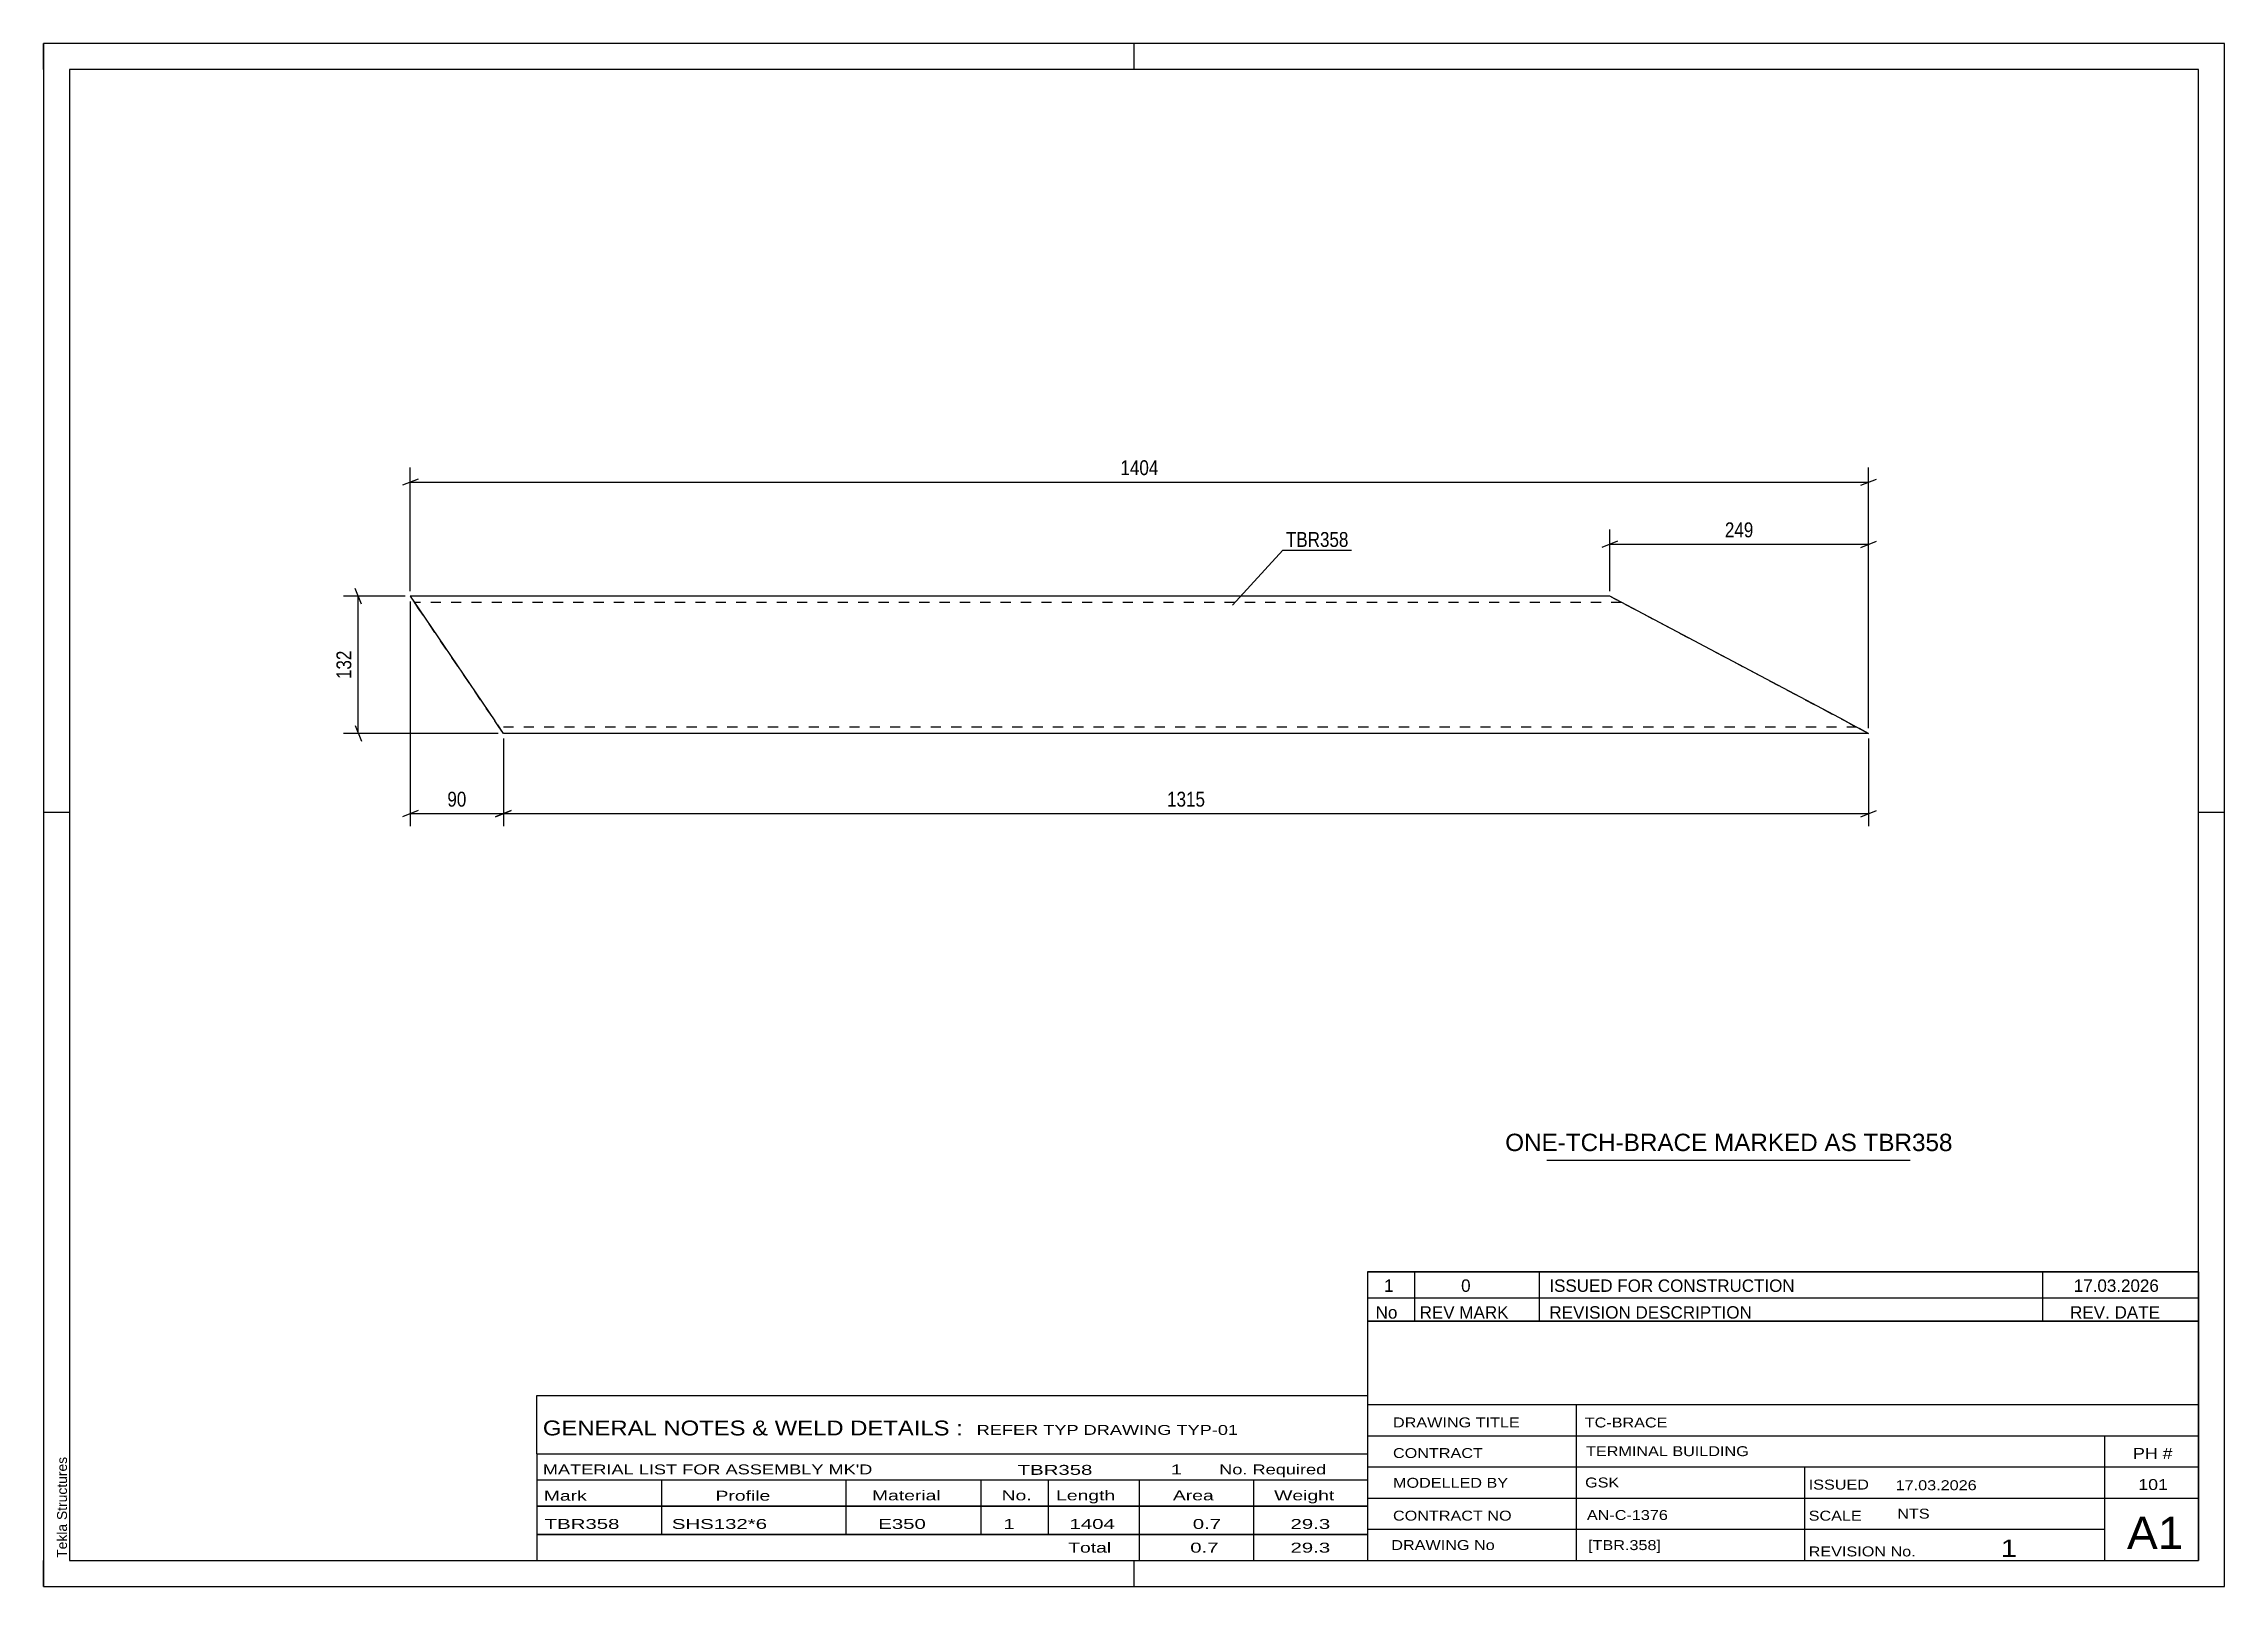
# Paper-space layout 'Layout1' of a CAD drawing. Header units: millimetres. Extents: x 0 to 420, y 0 to 297.
# The model-space entities are those that its viewports show. They can reach past a viewport. Long polylines and large blocks are cut down to what shows.
import ezdxf

# ---------------------------------------------------------------- set-up
doc = ezdxf.new("R2010")
doc.units = ezdxf.units.MM
doc.linetypes.add('DXK_LINE_DOT2', pattern=[3.9198, 1.9599, -1.9599])
doc.layers.add('Viewport layer', color=7, linetype='Continuous', plot=False)
doc.styles.add('Arial', font='ARIAL.TTF', dxfattribs={"height": 0.2})
doc.styles.add('Arial Narrow', font='ARIALN.TTF', dxfattribs={"height": 0.2})

# ---------------------------------------------------------------- blocks, each defined once
blk = doc.blocks.new('Unknown-580741073-1161')
at = {"color": 5, "linetype": 'Continuous'}
for p, q in [((420, 297), (0, 297)), ((0, 297), (0, 0)), ((0, 292), (0, 297)), ((210, 292), (210, 297)), ((420, 0), (420, 297)), ((415, 292), (5, 292)), ((5, 292), (5, 5)), ((415, 5), (415, 292)), ((5, 149), (0, 149)), ((420, 149), (415, 149)), ((0, 0), (0, 5)), ((5, 5), (415, 5)), ((210, 0), (210, 5)), ((0, 0), (420, 0))]:
    blk.add_line(p, q, dxfattribs=at)
at = {"color": 174, "linetype": 'Continuous', "style": 'Arial'}
blk.add_text('Tekla Structures', height=1.9102, rotation=90, dxfattribs=at).set_placement((4.5, 5.5))
blk = doc.blocks.new('Part-580741073-1270 - 1252')
at = {"color": 2, "linetype": 'Continuous'}
for p, q in [((70.61, 190.61), (70.61, 190.61)), ((301.61, 190.61), (70.61, 190.61)), ((70.61, 190.61), (72.25, 188.21)), ((301.61, 190.61), (301.61, 190.61)), ((346.95, 166.61), (301.61, 190.61)), ((72.25, 188.21), (86.93, 166.61)), ((87.56, 165.69), (86.93, 166.61)), ((88.57, 164.21), (87.56, 165.69)), ((88.57, 164.21), (88.56, 164.21)), ((351.48, 164.21), (88.57, 164.21)), ((346.95, 166.61), (351.48, 164.21)), ((351.48, 164.21), (351.48, 164.21))]:
    blk.add_line(p, q, dxfattribs=at)
at = {"color": 7, "linetype": 'DXK_LINE_DOT2'}
for p, q in [((70.61, 190.61), (70.61, 190.61)), ((72.25, 188.21), (70.61, 190.61)), ((303.87, 189.41), (71.43, 189.41)), ((88.56, 164.21), (71.43, 189.41)), ((71.49, 189.32), (71.43, 189.41)), ((71.62, 189.13), (71.49, 189.32)), ((71.67, 189.06), (71.62, 189.13)), ((351.48, 164.21), (301.61, 190.61)), ((303.87, 189.41), (303.87, 189.41)), ((87.75, 165.41), (87.69, 165.5)), ((349.22, 165.41), (87.75, 165.41)), ((88.57, 164.21), (88.56, 164.21)), ((347.82, 166.15), (348.55, 165.76)), ((348.55, 165.76), (348.68, 165.69)), ((348.68, 165.69), (349.04, 165.5)), ((349.04, 165.5), (349.22, 165.41)), ((349.21, 165.41), (349.22, 165.41))]:
    blk.add_line(p, q, dxfattribs=at)
blk = doc.blocks.new('StraightDimension-580741073-1408 - 1252')
at = {"color": 7, "linetype": 'Continuous'}
for p, q in [((301.61, 191.61), (301.61, 203.46)), ((351.48, 165.21), (351.48, 203.46)), ((303.11, 201.21), (300.11, 200.01)), ((301.61, 200.61), (351.48, 200.61)), ((349.98, 200.01), (352.98, 201.21))]:
    blk.add_line(p, q, dxfattribs=at)
at = {"color": 0}
blk.add_wipeout([(329.89, 201.36), (329.89, 205.56), (323.2, 205.56), (323.2, 201.36)], dxfattribs=at)
at = {"color": 3, "style": 'Arial Narrow'}
blk.add_text('249', height=2.863, dxfattribs=at).set_placement((323.8, 201.96))
blk = doc.blocks.new('StraightDimension-580741073-1359 - 1252')
at = {"color": 7, "linetype": 'Continuous'}
for p, q in [((70.61, 191.61), (70.61, 215.43)), ((351.48, 165.21), (351.48, 215.43)), ((72.11, 213.18), (69.11, 211.98)), ((70.61, 212.58), (351.48, 212.58)), ((349.98, 211.98), (352.98, 213.18))]:
    blk.add_line(p, q, dxfattribs=at)
at = {"color": 0}
blk.add_wipeout([(215.3, 213.33), (215.3, 217.53), (206.79, 217.53), (206.79, 213.33)], dxfattribs=at)
at = {"color": 3, "style": 'Arial Narrow'}
blk.add_text('1404', height=2.863, dxfattribs=at).set_placement((207.39, 213.93))
blk = doc.blocks.new('StraightDimension-580741073-1593 - 1252')
at = {"color": 7, "linetype": 'Continuous'}
for p, q in [((88.56, 163.21), (88.56, 146.36)), ((351.48, 163.21), (351.48, 146.36)), ((90.06, 149.36), (87.06, 148.16)), ((88.56, 148.76), (351.48, 148.76)), ((349.98, 148.16), (352.98, 149.36))]:
    blk.add_line(p, q, dxfattribs=at)
at = {"color": 0}
blk.add_wipeout([(224.28, 149.51), (224.28, 153.71), (215.77, 153.71), (215.77, 149.51)], dxfattribs=at)
at = {"color": 3, "style": 'Arial Narrow'}
blk.add_text('1315', height=2.863, dxfattribs=at).set_placement((216.37, 150.11))
blk = doc.blocks.new('StraightDimension-580741073-1594 - 1252')
at = {"color": 7, "linetype": 'Continuous'}
for p, q in [((70.61, 189.61), (70.61, 146.36)), ((88.56, 163.21), (88.56, 146.36)), ((72.11, 149.36), (69.11, 148.16)), ((70.61, 148.76), (88.56, 148.76)), ((87.06, 148.16), (90.06, 149.36))]:
    blk.add_line(p, q, dxfattribs=at)
at = {"color": 0}
blk.add_wipeout([(82.02, 149.51), (82.02, 153.71), (77.16, 153.71), (77.16, 149.51)], dxfattribs=at)
at = {"color": 3, "style": 'Arial Narrow'}
blk.add_text('90', height=2.863, dxfattribs=at).set_placement((77.76, 150.11))
blk = doc.blocks.new('StraightDimension-580741073-1622 - 1252')
at = {"color": 7, "linetype": 'Continuous'}
for p, q in [((69.61, 190.61), (57.76, 190.61)), ((61.21, 189.11), (60.01, 192.11)), ((60.61, 164.21), (60.61, 190.61)), ((87.56, 164.21), (57.76, 164.21)), ((60.01, 165.71), (61.21, 162.71))]:
    blk.add_line(p, q, dxfattribs=at)
at = {"color": 0}
blk.add_wipeout([(59.86, 180.76), (55.66, 180.76), (55.66, 174.07), (59.86, 174.07)], dxfattribs=at)
at = {"color": 3, "style": 'Arial Narrow'}
blk.add_text('132', height=2.863, rotation=90.0002, dxfattribs=at).set_placement((59.26, 174.67))
blk = doc.blocks.new('Unknown-580741073-1674')
at = {"color": 7, "linetype": 'Continuous'}
for p, q in [((255, 51.05), (255, 5)), ((255, 51.05), (415, 51.05)), ((415, 51), (415, 5)), ((255, 35), (415, 35)), ((295.14, 35), (295.14, 5)), ((255, 29), (415, 29)), ((397, 5.05), (397, 29.05)), ((255, 23), (415, 23)), ((339.14, 23), (339.14, 5)), ((255, 17), (415, 17)), ((255, 11), (397, 11)), ((255, 5), (415, 5))]:
    blk.add_line(p, q, dxfattribs=at)
at = {"color": 7, "style": 'Arial Narrow'}
for s, height, width, p in [('DRAWING TITLE', 1.9089, 1.425378, (259.88, 30.61)), ('TC-BRACE', 1.909, 1.425378, (296.81, 30.59)), ('CONTRACT', 1.909, 1.425378, (259.88, 24.71)), ('TERMINAL BUILDING', 1.9089, 1.425378, (297.06, 25.07)), ('MODELLED BY', 1.9089, 1.425378, (259.88, 18.98)), ('GSK', 1.909, 1.425378, (296.88, 19.04)), ('ISSUED', 1.909, 1.425378, (339.94, 18.64)), ('17.03.2026', 1.909, 1.425378, (356.69, 18.52)), ('CONTRACT NO', 1.9089, 1.425378, (259.88, 12.66)), ('AN-C-1376', 1.909, 1.425378, (297.23, 12.78)), ('SCALE', 1.909, 1.425378, (339.94, 12.65)), ('A1', 6.204, 1.25, (401.24, 7.2)), ('DRAWING No', 1.909, 1.425378, (259.56, 7)), ('[TBR.358]', 1.909, 1.425378, (297.46, 6.99)), ('1', 3.34, 1.5, (376.91, 5.68)), ('REVISION No.', 1.9089, 1.425378, (339.94, 5.77))]:
    blk.add_text(s, height=height, dxfattribs=dict(at, width=width)).set_placement(p)
at = {"color": 7, "linetype": 'Continuous', "style": 'Arial Narrow'}
for s, height, width, p in [('PH #', 2.1, 1.42538, (402.4, 24.55)), ('101', 2.1, 1.42538, (403.41, 18.55)), ('NTS', 1.909, 1.425378, (357, 13.05))]:
    blk.add_text(s, height=height, dxfattribs=dict(at, width=width)).set_placement(p)
blk = doc.blocks.new('Unknown-580741073-1675')
at = {"color": 7, "linetype": 'Continuous'}
for p, q in [((255, 60.55), (415, 60.55)), ((415, 60.55), (255, 60.55)), ((255, 60.55), (255, 55.55)), ((264, 60.55), (264, 55.55)), ((288, 60.55), (288, 55.55)), ((385, 60.55), (385, 55.55)), ((415, 60.55), (415, 55.55)), ((255, 55.55), (415, 55.55)), ((255, 55.55), (255, 51.05)), ((255, 55.55), (415, 55.55)), ((264, 55.55), (264, 51.05)), ((288, 55.55), (288, 51.05)), ((385, 55.55), (385, 51.05)), ((415, 55.55), (415, 51.05)), ((415, 51.05), (255, 51.05))]:
    blk.add_line(p, q, dxfattribs=at)
at = {"color": 7, "linetype": 'Continuous', "style": 'Arial Narrow'}
for s, height, width, p in [('1', 2.39, 1.196471, (258.16, 56.7)), ('0', 2.39, 1.196471, (273, 56.7)), ('ISSUED FOR CONSTRUCTION', 2.3861, 1.196471, (290, 56.7)), ('17.03.2026', 2.386, 1.196471, (391, 56.7)), ('No', 2.386, 1.2, (256.54, 51.55)), ('REV MARK', 2.386, 1.2, (265, 51.55)), ('REVISION DESCRIPTION', 2.3861, 1.2, (290, 51.55)), ('REV. DATE', 2.386, 1.2, (390.28, 51.55))]:
    blk.add_text(s, height=height, dxfattribs=dict(at, width=width)).set_placement(p)
blk = doc.blocks.new('Unknown-580741073-1676')
at = {"color": 7, "linetype": 'Continuous'}
for p, q in [((95, 36.75), (255, 36.75)), ((95, 25.5), (95, 36.75)), ((255, 36.75), (255, 25.5)), ((95, 25.5), (255, 25.5)), ((95, 25.5), (95, 20.5)), ((255, 25.5), (255, 20.5)), ((95, 20.5), (255, 20.5)), ((95, 20.5), (95, 15.5)), ((119, 20.5), (119, 15.5)), ((154.5, 20.5), (154.5, 15.5)), ((180.5, 20.5), (180.5, 15.5)), ((193.5, 20.5), (193.5, 15.5)), ((211, 20.5), (211, 15.5)), ((233, 20.5), (233, 15.5)), ((255, 20.5), (255, 15.5)), ((95, 15.5), (255, 15.5)), ((95, 15.45), (95, 10.05)), ((95, 15.45), (255, 15.45)), ((119, 15.5), (119, 10)), ((154.5, 15.5), (154.5, 10)), ((180.5, 15.5), (180.5, 10)), ((193.5, 15.5), (193.5, 10)), ((211, 15.5), (211, 10)), ((233, 15.5), (233, 10)), ((255, 15.45), (255, 10.05)), ((95, 10.05), (255, 10.05)), ((95, 10), (255, 10)), ((95, 10), (95, 5)), ((211, 10), (211, 5)), ((233, 10), (233, 5)), ((255, 10), (255, 5)), ((95, 5), (255, 5))]:
    blk.add_line(p, q, dxfattribs=at)
at = {"color": 7, "style": 'Arial Narrow'}
for s, height, width, p in [('GENERAL NOTES & WELD DETAILS :', 2.8633, 1.4, (96.15, 29.06)), ('REFER TYP DRAWING TYP-01', 1.9089, 1.6, (179.7, 29.16)), ("MATERIAL LIST FOR ASSEMBLY MK'D", 1.9089, 1.6, (96.15, 21.56)), ('TBR358', 1.909, 1.794707, (187.59, 21.47)), ('1', 1.91, 1.794707, (217.08, 21.56)), ('No. Required', 1.9089, 1.6, (226.41, 21.56)), ('Mark', 1.909, 1.7, (96.34, 16.5)), ('Profile', 1.909, 1.7, (129.41, 16.5)), ('Material', 1.909, 1.7, (159.54, 16.56)), ('No.', 1.909, 1.7, (184.5, 16.56)), ('Length', 1.909, 1.7, (195, 16.56)), ('Area', 1.909, 1.7, (217.5, 16.56)), ('Weight', 1.909, 1.7, (237, 16.56))]:
    blk.add_text(s, height=height, dxfattribs=dict(at, width=width)).set_placement(p)
at = {"color": 7, "linetype": 'Continuous', "style": 'Arial Narrow'}
for s, height, width, p in [('TBR358', 1.909, 1.794707, (96.5, 11.06)), ('SHS132*6', 1.909, 1.794707, (121, 11.06)), ('E350', 1.909, 1.794707, (160.74, 11.06)), ('1', 1.91, 1.794707, (184.86, 11.06)), ('1404', 1.909, 1.794707, (197.58, 11.06)), ('0.7', 1.909, 1.794707, (221.32, 11.06)), ('29.3', 1.909, 1.794707, (240.14, 11.06)), ('Total', 1.909, 1.7, (197.33, 6.5)), ('0.7', 1.909, 1.794707, (220.83, 6.5)), ('29.3', 1.909, 1.794707, (240.14, 6.5))]:
    blk.add_text(s, height=height, dxfattribs=dict(at, width=width)).set_placement(p)
blk = doc.blocks.new('Unknown-580741073-1677')
at = {"color": 7, "linetype": 'Continuous'}
blk.add_line((289.5, 82.05), (359.5, 82.05), dxfattribs=at)
at = {"color": 7, "style": 'Arial'}
blk.add_text('ONE-TCH-BRACE MARKED AS TBR358', height=3.3428, dxfattribs=at).set_placement((281.49, 83.8))
blk = doc.blocks.new('Mark-580741073-1265 - 1252')
at = {"color": 0}
blk.add_wipeout([(251.32, 200.11), (251.32, 203.11), (239.26, 203.11), (239.26, 200.11)], dxfattribs=at)
blk.add_wipeout([(251.32, 200.11), (251.32, 203.11), (239.26, 203.11), (239.26, 200.11)], dxfattribs=at)
at = {"color": 30, "linetype": 'Continuous'}
for p, q in [((228.97, 188.91), (238.66, 199.51)), ((238.66, 199.51), (251.92, 199.51))]:
    blk.add_line(p, q, dxfattribs=at)
at = {"color": 3, "style": 'Arial Narrow'}
blk.add_text('TBR358', height=2.863, dxfattribs=at).set_placement((239.26, 200.11))

msp = doc.modelspace()

# ---------------------------------------------------------------- block references
for name in ['Unknown-580741073-1161', 'Part-580741073-1270 - 1252', 'Unknown-580741073-1677', 'Unknown-580741073-1675', 'Unknown-580741073-1674', 'Unknown-580741073-1676']:
    msp.add_blockref(name, (0, 0))

# ---------------------------------------------------------------- next in the draw order: block references
msp.add_blockref('StraightDimension-580741073-1408 - 1252', (0, 0))

# ---------------------------------------------------------------- next in the draw order: block references
msp.add_blockref('StraightDimension-580741073-1359 - 1252', (0, 0))

# ---------------------------------------------------------------- next in the draw order: block references
for name in ['Mark-580741073-1265 - 1252', 'StraightDimension-580741073-1593 - 1252']:
    msp.add_blockref(name, (0, 0))

# ---------------------------------------------------------------- next in the draw order: block references
msp.add_blockref('StraightDimension-580741073-1594 - 1252', (0, 0))

# ---------------------------------------------------------------- next in the draw order: block references
msp.add_blockref('StraightDimension-580741073-1622 - 1252', (0, 0))

psp = doc.layouts.get("Layout1")

# ---------------------------------------------------------------- viewports
at = {"layer": 'Viewport layer', "view_target_point": (210, 148.5)}
psp.add_viewport(center=(210, 148.5), size=(420, 297), view_center_point=(0, 0), view_height=297, dxfattribs=at)

doc.saveas('drawing.dxf')
